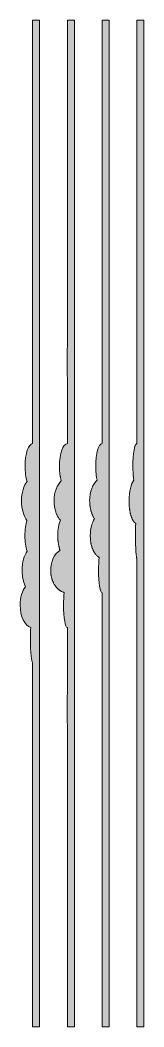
# Model space of a CAD drawing. Header units: inches. Extents: x -5 to 584, y 0 to 596.
# Drawn here: x 513 to 584, y 0 to 580 of the extents above; entities that cross this region are included whole.
import ezdxf

# ---------------------------------------------------------------- set-up
doc = ezdxf.new("R2010")
doc.units = ezdxf.units.IN
doc.header["$MEASUREMENT"] = 0
doc.layers.add('Layer 1', color=7, linetype='Continuous')

# ---------------------------------------------------------------- blocks, each defined once
blk = doc.blocks.new('block 2')
at = {"layer": 'Layer 1', "true_color": 0xff0000}
h = blk.add_hatch(color=1, dxfattribs=at)
h.dxf.hatch_style = 2
edge = h.paths.add_edge_path()
edge.add_spline(control_points=[(520, 336), (517.6, 336), (515.65, 330.18), (515.65, 323), (515.65, 319.62), (516.08, 316.55), (516.78, 314.24), (514.88, 311.98), (513.61, 307.8), (513.61, 303), (513.61, 298.24), (514.87, 294.08), (516.74, 291.81), (516.01, 289.5), (515.57, 286.4), (515.57, 283), (515.57, 279.52), (516.04, 276.35), (516.8, 274.02), (515.09, 271.72), (513.96, 267.65), (513.96, 263), (513.96, 259.3), (514.68, 255.96), (515.83, 253.59), (514.01, 251.23), (512.82, 247.37), (512.82, 243), (512.82, 236.49), (515.47, 231.09), (518.92, 230.15), (518.78, 228.1), (518.71, 225.64), (518.71, 223), (518.71, 215.82), (519.29, 210), (520, 210), (520, 210), (520, 0), (520, 0), (520, 0), (524, 0), (524, 0), (524, 0), (524, 580), (524, 580), (524, 580), (520, 580), (520, 580), (520, 580), (520, 336), (520, 336)], knot_values=[0, 0, 0, 0, 1, 1, 1, 2, 2, 2, 3, 3, 3, 4, 4, 4, 5, 5, 5, 6, 6, 6, 7, 7, 7, 8, 8, 8, 9, 9, 9, 10, 10, 10, 11, 11, 11, 12, 12, 12, 13, 13, 13, 14, 14, 14, 15, 15, 15, 16, 16, 16, 17, 17, 17, 17], degree=3, periodic=1)
h = blk.add_hatch(color=1, dxfattribs=at)
h.dxf.hatch_style = 2
edge = h.paths.add_edge_path()
edge.add_spline(control_points=[(540, 580), (540, 580), (540, 580), (540, 580), (540, 580), (540, 396), (540, 396), (539.98, 396), (539.96, 390.18), (539.96, 383), (539.96, 375.82), (539.98, 370), (540, 370), (540, 370), (540, 336), (540, 336), (537.47, 336), (535.41, 330.18), (535.41, 323), (535.41, 322.57), (535.42, 322.15), (535.43, 321.73), (535.44, 321.6), (535.45, 321.46), (535.45, 321.33), (535.47, 321.05), (535.48, 320.77), (535.5, 320.5), (535.51, 320.34), (535.52, 320.19), (535.54, 320.03), (535.56, 319.79), (535.58, 319.55), (535.6, 319.31), (535.62, 319.15), (535.64, 318.99), (535.66, 318.83), (535.68, 318.61), (535.71, 318.38), (535.74, 318.16), (535.77, 318), (535.79, 317.85), (535.81, 317.7), (535.85, 317.48), (535.88, 317.27), (535.92, 317.06), (535.95, 316.91), (535.98, 316.76), (536.01, 316.62), (536.05, 316.41), (536.09, 316.21), (536.14, 316.01), (536.17, 315.87), (536.2, 315.74), (536.23, 315.61), (536.28, 315.4), (536.33, 315.2), (536.39, 315.01), (536.42, 314.89), (536.45, 314.77), (536.48, 314.66), (536.49, 314.63), (536.5, 314.6), (536.51, 314.57), (534.04, 312.41), (532.35, 308.04), (532.35, 303), (532.35, 303), (532.35, 303), (532.35, 302.99), (532.35, 302.47), (532.38, 301.95), (532.41, 301.44), (532.42, 301.28), (532.44, 301.13), (532.45, 300.97), (532.49, 300.61), (532.53, 300.25), (532.58, 299.9), (532.6, 299.74), (532.63, 299.58), (532.65, 299.43), (532.72, 299.03), (532.8, 298.64), (532.89, 298.26), (532.9, 298.17), (532.92, 298.09), (532.94, 298), (533.05, 297.54), (533.18, 297.1), (533.32, 296.67), (533.36, 296.56), (533.4, 296.45), (533.44, 296.33), (533.56, 296.02), (533.67, 295.71), (533.8, 295.41), (533.85, 295.28), (533.91, 295.16), (533.97, 295.03), (534.1, 294.74), (534.24, 294.46), (534.39, 294.19), (534.44, 294.09), (534.49, 294), (534.54, 293.91), (534.74, 293.56), (534.95, 293.23), (535.17, 292.92), (535.22, 292.85), (535.27, 292.8), (535.32, 292.74), (535.5, 292.5), (535.69, 292.27), (535.88, 292.06), (535.92, 292.02), (535.95, 291.97), (535.98, 291.94), (535.05, 289.61), (534.47, 286.46), (534.47, 283), (534.47, 282.57), (534.48, 282.16), (534.5, 281.74), (534.5, 281.61), (534.51, 281.48), (534.52, 281.35), (534.54, 281.07), (534.55, 280.79), (534.57, 280.51), (534.59, 280.36), (534.6, 280.21), (534.62, 280.06), (534.64, 279.81), (534.67, 279.57), (534.7, 279.33), (534.72, 279.17), (534.74, 279.02), (534.76, 278.86), (534.79, 278.63), (534.83, 278.4), (534.87, 278.18), (534.89, 278.03), (534.92, 277.88), (534.95, 277.73), (534.99, 277.51), (535.04, 277.29), (535.08, 277.08), (535.11, 276.94), (535.14, 276.8), (535.18, 276.66), (535.23, 276.44), (535.29, 276.22), (535.34, 276.01), (535.38, 275.89), (535.41, 275.77), (535.44, 275.65), (535.51, 275.41), (535.59, 275.17), (535.67, 274.94), (535.69, 274.86), (535.72, 274.78), (535.74, 274.7), (535.75, 274.69), (535.75, 274.68), (535.76, 274.67), (532.58, 272.55), (530.39, 268.12), (530.39, 263), (530.39, 262.57), (530.41, 262.16), (530.44, 261.74), (530.45, 261.61), (530.47, 261.48), (530.48, 261.34), (530.5, 261.07), (530.53, 260.79), (530.57, 260.52), (530.59, 260.36), (530.62, 260.21), (530.65, 260.06), (530.69, 259.81), (530.74, 259.57), (530.79, 259.33), (530.82, 259.17), (530.86, 259.02), (530.9, 258.86), (530.95, 258.63), (531.02, 258.41), (531.08, 258.18), (531.13, 258.03), (531.17, 257.88), (531.22, 257.73), (531.29, 257.51), (531.37, 257.29), (531.45, 257.08), (531.51, 256.94), (531.56, 256.8), (531.62, 256.66), (531.71, 256.44), (531.81, 256.22), (531.91, 256.01), (531.96, 255.89), (532.02, 255.77), (532.08, 255.65), (532.2, 255.4), (532.34, 255.17), (532.47, 254.93), (532.52, 254.86), (532.56, 254.78), (532.6, 254.71), (532.79, 254.4), (532.98, 254.11), (533.19, 253.83), (533.24, 253.76), (533.29, 253.7), (533.35, 253.64), (533.5, 253.43), (533.66, 253.23), (533.83, 253.04), (533.91, 252.94), (534, 252.86), (534.08, 252.77), (534.23, 252.62), (534.38, 252.46), (534.53, 252.32), (534.62, 252.23), (534.72, 252.15), (534.82, 252.06), (534.97, 251.93), (535.12, 251.81), (535.27, 251.69), (535.38, 251.61), (535.49, 251.53), (535.59, 251.46), (535.75, 251.35), (535.91, 251.24), (536.07, 251.15), (536.18, 251.08), (536.29, 251.01), (536.4, 250.95), (536.57, 250.86), (536.74, 250.78), (536.91, 250.7), (537.02, 250.65), (537.13, 250.6), (537.24, 250.55), (537.43, 250.47), (537.63, 250.41), (537.83, 250.35), (537.92, 250.32), (538.02, 250.28), (538.12, 250.25), (538.14, 250.25), (538.15, 250.24), (538.18, 250.23), (537.94, 248.17), (537.8, 245.68), (537.8, 243), (537.8, 235.82), (538.79, 230), (540, 230), (540, 230), (540, 196), (540, 196), (539.98, 196), (539.96, 190.18), (539.96, 183), (539.96, 175.82), (539.98, 170), (540, 170), (540, 170), (540, 0), (540, 0), (540, 0), (544, 0), (544, 0), (544, 0), (544, 0), (544, 0), (544, 0), (544, 580), (544, 580), (544, 580), (544, 580), (544, 580), (544, 580), (540, 580), (540, 580)], knot_values=[0, 0, 0, 0, 1, 1, 1, 2, 2, 2, 3, 3, 3, 4, 4, 4, 5, 5, 5, 6, 6, 6, 7, 7, 7, 8, 8, 8, 9, 9, 9, 10, 10, 10, 11, 11, 11, 12, 12, 12, 13, 13, 13, 14, 14, 14, 15, 15, 15, 16, 16, 16, 17, 17, 17, 18, 18, 18, 19, 19, 19, 20, 20, 20, 21, 21, 21, 22, 22, 22, 23, 23, 23, 24, 24, 24, 25, 25, 25, 26, 26, 26, 27, 27, 27, 28, 28, 28, 29, 29, 29, 30, 30, 30, 31, 31, 31, 32, 32, 32, 33, 33, 33, 34, 34, 34, 35, 35, 35, 36, 36, 36, 37, 37, 37, 38, 38, 38, 39, 39, 39, 40, 40, 40, 41, 41, 41, 42, 42, 42, 43, 43, 43, 44, 44, 44, 45, 45, 45, 46, 46, 46, 47, 47, 47, 48, 48, 48, 49, 49, 49, 50, 50, 50, 51, 51, 51, 52, 52, 52, 53, 53, 53, 54, 54, 54, 55, 55, 55, 56, 56, 56, 57, 57, 57, 58, 58, 58, 59, 59, 59, 60, 60, 60, 61, 61, 61, 62, 62, 62, 63, 63, 63, 64, 64, 64, 65, 65, 65, 66, 66, 66, 67, 67, 67, 68, 68, 68, 69, 69, 69, 70, 70, 70, 71, 71, 71, 72, 72, 72, 73, 73, 73, 74, 74, 74, 75, 75, 75, 76, 76, 76, 77, 77, 77, 78, 78, 78, 79, 79, 79, 80, 80, 80, 81, 81, 81, 82, 82, 82, 83, 83, 83, 84, 84, 84, 85, 85, 85, 86, 86, 86, 87, 87, 87, 88, 88, 88, 89, 89, 89, 90, 90, 90, 91, 91, 91, 92, 92, 92, 93, 93, 93, 94, 94, 94, 95, 95, 95, 96, 96, 96, 96], degree=3, periodic=1)
h = blk.add_hatch(color=1, dxfattribs=at)
h.dxf.hatch_style = 2
edge = h.paths.add_edge_path()
edge.add_spline(control_points=[(560, 580), (560, 580), (560, 580), (560, 580), (560, 580), (560, 336), (560, 336), (557.96, 336), (556.31, 330.18), (556.31, 323), (556.31, 322.31), (556.33, 321.63), (556.36, 320.96), (556.37, 320.85), (556.37, 320.74), (556.38, 320.63), (556.41, 320), (556.46, 319.39), (556.51, 318.8), (556.53, 318.68), (556.54, 318.57), (556.55, 318.45), (556.61, 317.86), (556.69, 317.28), (556.77, 316.72), (556.78, 316.67), (556.79, 316.62), (556.8, 316.57), (556.89, 316.04), (556.98, 315.53), (557.09, 315.05), (557.1, 315.01), (557.1, 314.95), (557.11, 314.91), (554.59, 312.89), (552.82, 308.32), (552.82, 303), (552.82, 302.99), (552.82, 302.99), (552.82, 302.99), (552.82, 302.51), (552.84, 302.03), (552.87, 301.57), (552.88, 301.41), (552.9, 301.26), (552.91, 301.11), (552.93, 300.79), (552.96, 300.48), (553, 300.18), (553.02, 300), (553.05, 299.83), (553.07, 299.65), (553.11, 299.38), (553.16, 299.11), (553.21, 298.84), (553.24, 298.66), (553.27, 298.49), (553.31, 298.32), (553.37, 298.06), (553.43, 297.8), (553.49, 297.55), (553.53, 297.39), (553.58, 297.22), (553.62, 297.06), (553.69, 296.81), (553.77, 296.56), (553.85, 296.32), (553.9, 296.17), (553.95, 296.03), (554, 295.88), (554.09, 295.62), (554.2, 295.37), (554.3, 295.11), (554.35, 295.01), (554.39, 294.9), (554.44, 294.79), (554.59, 294.44), (554.76, 294.11), (554.93, 293.79), (554.96, 293.74), (554.99, 293.7), (555.02, 293.65), (555.17, 293.39), (555.33, 293.13), (555.49, 292.9), (555.5, 292.87), (555.52, 292.85), (555.53, 292.83), (554.09, 290.44), (553.18, 286.92), (553.18, 283), (553.18, 282.99), (553.18, 282.99), (553.18, 282.99), (553.18, 282.57), (553.19, 282.17), (553.21, 281.77), (553.22, 281.63), (553.23, 281.5), (553.24, 281.37), (553.25, 281.09), (553.27, 280.82), (553.3, 280.56), (553.32, 280.41), (553.33, 280.26), (553.35, 280.11), (553.38, 279.86), (553.41, 279.62), (553.45, 279.38), (553.47, 279.23), (553.5, 279.08), (553.52, 278.94), (553.56, 278.69), (553.61, 278.45), (553.66, 278.22), (553.69, 278.09), (553.71, 277.96), (553.74, 277.83), (553.8, 277.55), (553.88, 277.28), (553.95, 277.01), (553.97, 276.93), (553.99, 276.85), (554.01, 276.77), (554.11, 276.43), (554.21, 276.1), (554.33, 275.78), (554.36, 275.69), (554.39, 275.61), (554.42, 275.52), (554.51, 275.29), (554.6, 275.06), (554.69, 274.84), (554.74, 274.73), (554.79, 274.63), (554.83, 274.52), (554.92, 274.33), (555.01, 274.15), (555.1, 273.97), (555.15, 273.86), (555.21, 273.76), (555.26, 273.65), (555.36, 273.48), (555.45, 273.32), (555.55, 273.15), (555.61, 273.06), (555.67, 272.97), (555.72, 272.88), (555.84, 272.71), (555.95, 272.54), (556.07, 272.39), (556.12, 272.32), (556.17, 272.25), (556.22, 272.18), (556.39, 271.97), (556.56, 271.77), (556.74, 271.58), (556.77, 271.55), (556.8, 271.53), (556.82, 271.5), (556.98, 271.35), (557.13, 271.2), (557.29, 271.07), (557.36, 271.02), (557.42, 270.97), (557.49, 270.92), (557.62, 270.82), (557.74, 270.73), (557.88, 270.65), (557.95, 270.6), (558.03, 270.56), (558.1, 270.52), (558.17, 270.49), (558.23, 270.44), (558.29, 270.41), (558.06, 268.31), (557.92, 265.75), (557.92, 263), (557.92, 255.82), (558.85, 250), (560, 250), (560, 250), (560, 236), (560, 236), (559.98, 236), (559.96, 230.18), (559.96, 223), (559.96, 215.82), (559.98, 210), (560, 210), (560, 210), (560, 0), (560, 0), (560, 0), (564, 0), (564, 0), (564, 0), (564, 0), (564, 0), (564, 0), (564, 580), (564, 580), (564, 580), (564, 580), (564, 580), (564, 580), (560, 580), (560, 580)], knot_values=[0, 0, 0, 0, 1, 1, 1, 2, 2, 2, 3, 3, 3, 4, 4, 4, 5, 5, 5, 6, 6, 6, 7, 7, 7, 8, 8, 8, 9, 9, 9, 10, 10, 10, 11, 11, 11, 12, 12, 12, 13, 13, 13, 14, 14, 14, 15, 15, 15, 16, 16, 16, 17, 17, 17, 18, 18, 18, 19, 19, 19, 20, 20, 20, 21, 21, 21, 22, 22, 22, 23, 23, 23, 24, 24, 24, 25, 25, 25, 26, 26, 26, 27, 27, 27, 28, 28, 28, 29, 29, 29, 30, 30, 30, 31, 31, 31, 32, 32, 32, 33, 33, 33, 34, 34, 34, 35, 35, 35, 36, 36, 36, 37, 37, 37, 38, 38, 38, 39, 39, 39, 40, 40, 40, 41, 41, 41, 42, 42, 42, 43, 43, 43, 44, 44, 44, 45, 45, 45, 46, 46, 46, 47, 47, 47, 48, 48, 48, 49, 49, 49, 50, 50, 50, 51, 51, 51, 52, 52, 52, 53, 53, 53, 54, 54, 54, 55, 55, 55, 56, 56, 56, 57, 57, 57, 58, 58, 58, 59, 59, 59, 60, 60, 60, 61, 61, 61, 62, 62, 62, 63, 63, 63, 64, 64, 64, 65, 65, 65, 66, 66, 66, 67, 67, 67, 68, 68, 68, 69, 69, 69, 69], degree=3, periodic=1)
h = blk.add_hatch(color=1, dxfattribs=at)
h.dxf.hatch_style = 2
edge = h.paths.add_edge_path()
edge.add_spline(control_points=[(584, 580), (584, 580), (580, 580), (580, 580), (580, 580), (580, 580), (580, 580), (580, 580), (580, 376), (580, 376), (579.98, 376), (579.96, 370.18), (579.96, 363), (579.96, 355.82), (579.98, 350), (580, 350), (580, 350), (580, 336), (580, 336), (578.72, 336), (577.69, 330.18), (577.69, 323), (577.69, 323), (577.69, 322.99), (577.69, 322.99), (577.69, 322.3), (577.7, 321.63), (577.72, 320.97), (577.72, 320.86), (577.72, 320.74), (577.73, 320.63), (577.75, 320), (577.78, 319.39), (577.81, 318.8), (577.82, 318.68), (577.83, 318.57), (577.83, 318.45), (577.87, 317.85), (577.92, 317.28), (577.97, 316.73), (577.98, 316.67), (577.99, 316.62), (577.99, 316.57), (578.04, 316.04), (578.11, 315.53), (578.17, 315.05), (578.18, 315.01), (578.18, 314.95), (578.19, 314.91), (576.6, 312.9), (575.49, 308.32), (575.49, 303), (575.49, 302.57), (575.5, 302.15), (575.51, 301.73), (575.52, 301.59), (575.53, 301.45), (575.53, 301.31), (575.54, 301.04), (575.56, 300.76), (575.58, 300.49), (575.59, 300.33), (575.6, 300.18), (575.61, 300.02), (575.63, 299.78), (575.65, 299.53), (575.68, 299.3), (575.7, 299.13), (575.71, 298.97), (575.73, 298.81), (575.76, 298.59), (575.79, 298.36), (575.82, 298.14), (575.84, 297.98), (575.87, 297.83), (575.89, 297.67), (575.92, 297.46), (575.96, 297.25), (575.99, 297.04), (576.02, 296.89), (576.05, 296.74), (576.08, 296.59), (576.12, 296.39), (576.16, 296.19), (576.2, 295.99), (576.24, 295.85), (576.27, 295.71), (576.3, 295.57), (576.35, 295.38), (576.4, 295.19), (576.45, 295), (576.48, 294.88), (576.52, 294.75), (576.55, 294.62), (576.61, 294.43), (576.67, 294.25), (576.73, 294.07), (576.76, 293.96), (576.8, 293.85), (576.83, 293.75), (576.91, 293.54), (576.98, 293.35), (577.06, 293.17), (577.08, 293.09), (577.11, 293.02), (577.14, 292.95), (577.25, 292.69), (577.36, 292.46), (577.47, 292.23), (577.5, 292.19), (577.52, 292.15), (577.54, 292.1), (577.64, 291.93), (577.73, 291.76), (577.83, 291.61), (577.87, 291.54), (577.92, 291.48), (577.96, 291.42), (578.04, 291.3), (578.12, 291.18), (578.2, 291.08), (578.26, 291.01), (578.31, 290.96), (578.36, 290.9), (578.44, 290.81), (578.52, 290.72), (578.6, 290.65), (578.65, 290.6), (578.71, 290.55), (578.77, 290.5), (578.85, 290.44), (578.93, 290.38), (579.01, 290.32), (579.07, 290.29), (579.13, 290.25), (579.19, 290.22), (579.23, 290.2), (579.27, 290.17), (579.31, 290.15), (579.23, 288.1), (579.18, 285.64), (579.18, 283), (579.18, 275.82), (579.55, 270), (580, 270), (580, 270), (580, 0), (580, 0), (580, 0), (584, 0), (584, 0), (584, 0), (584, 0), (584, 0), (584, 0), (584, 580), (584, 580), (584, 580), (584, 580), (584, 580)], knot_values=[0, 0, 0, 0, 1, 1, 1, 2, 2, 2, 3, 3, 3, 4, 4, 4, 5, 5, 5, 6, 6, 6, 7, 7, 7, 8, 8, 8, 9, 9, 9, 10, 10, 10, 11, 11, 11, 12, 12, 12, 13, 13, 13, 14, 14, 14, 15, 15, 15, 16, 16, 16, 17, 17, 17, 18, 18, 18, 19, 19, 19, 20, 20, 20, 21, 21, 21, 22, 22, 22, 23, 23, 23, 24, 24, 24, 25, 25, 25, 26, 26, 26, 27, 27, 27, 28, 28, 28, 29, 29, 29, 30, 30, 30, 31, 31, 31, 32, 32, 32, 33, 33, 33, 34, 34, 34, 35, 35, 35, 36, 36, 36, 37, 37, 37, 38, 38, 38, 39, 39, 39, 40, 40, 40, 41, 41, 41, 42, 42, 42, 43, 43, 43, 44, 44, 44, 45, 45, 45, 46, 46, 46, 47, 47, 47, 48, 48, 48, 49, 49, 49, 50, 50, 50, 51, 51, 51, 52, 52, 52, 53, 53, 53, 53], degree=3, periodic=1)
at = {"layer": 'Layer 1', "lineweight": 0}
for points, knots in [([(520, 336), (517.6, 336), (515.65, 330.18), (515.65, 323), (515.65, 319.62), (516.08, 316.55), (516.78, 314.24), (514.88, 311.98), (513.61, 307.8), (513.61, 303), (513.61, 298.24), (514.87, 294.08), (516.74, 291.81), (516.01, 289.5), (515.57, 286.4), (515.57, 283), (515.57, 279.52), (516.04, 276.35), (516.8, 274.02), (515.09, 271.72), (513.96, 267.65), (513.96, 263), (513.96, 259.3), (514.68, 255.96), (515.83, 253.59), (514.01, 251.23), (512.82, 247.37), (512.82, 243), (512.82, 236.49), (515.47, 231.09), (518.92, 230.15), (518.78, 228.1), (518.71, 225.64), (518.71, 223), (518.71, 215.82), (519.29, 210), (520, 210), (520, 210), (520, 0), (520, 0), (520, 0), (524, 0), (524, 0), (524, 0), (524, 580), (524, 580), (524, 580), (520, 580), (520, 580), (520, 580), (520, 336), (520, 336)], [0, 0, 0, 0, 1, 1, 1, 2, 2, 2, 3, 3, 3, 4, 4, 4, 5, 5, 5, 6, 6, 6, 7, 7, 7, 8, 8, 8, 9, 9, 9, 10, 10, 10, 11, 11, 11, 12, 12, 12, 13, 13, 13, 14, 14, 14, 15, 15, 15, 16, 16, 16, 17, 17, 17, 17]), ([(540, 580), (540, 580), (540, 580), (540, 580), (540, 580), (540, 396), (540, 396), (539.98, 396), (539.96, 390.18), (539.96, 383), (539.96, 375.82), (539.98, 370), (540, 370), (540, 370), (540, 336), (540, 336), (537.47, 336), (535.41, 330.18), (535.41, 323), (535.41, 322.57), (535.42, 322.15), (535.43, 321.73), (535.44, 321.6), (535.45, 321.46), (535.45, 321.33), (535.47, 321.05), (535.48, 320.77), (535.5, 320.5), (535.51, 320.34), (535.52, 320.19), (535.54, 320.03), (535.56, 319.79), (535.58, 319.55), (535.6, 319.31), (535.62, 319.15), (535.64, 318.99), (535.66, 318.83), (535.68, 318.61), (535.71, 318.38), (535.74, 318.16), (535.77, 318), (535.79, 317.85), (535.81, 317.7), (535.85, 317.48), (535.88, 317.27), (535.92, 317.06), (535.95, 316.91), (535.98, 316.76), (536.01, 316.62), (536.05, 316.41), (536.09, 316.21), (536.14, 316.01), (536.17, 315.87), (536.2, 315.74), (536.23, 315.61), (536.28, 315.4), (536.33, 315.2), (536.39, 315.01), (536.42, 314.89), (536.45, 314.77), (536.48, 314.66), (536.49, 314.63), (536.5, 314.6), (536.51, 314.57), (534.04, 312.41), (532.35, 308.04), (532.35, 303), (532.35, 303), (532.35, 303), (532.35, 302.99), (532.35, 302.47), (532.38, 301.95), (532.41, 301.44), (532.42, 301.28), (532.44, 301.13), (532.45, 300.97), (532.49, 300.61), (532.53, 300.25), (532.58, 299.9), (532.6, 299.74), (532.63, 299.58), (532.65, 299.43), (532.72, 299.03), (532.8, 298.64), (532.89, 298.26), (532.9, 298.17), (532.92, 298.09), (532.94, 298), (533.05, 297.54), (533.18, 297.1), (533.32, 296.67), (533.36, 296.56), (533.4, 296.45), (533.44, 296.33), (533.56, 296.02), (533.67, 295.71), (533.8, 295.41), (533.85, 295.28), (533.91, 295.16), (533.97, 295.03), (534.1, 294.74), (534.24, 294.46), (534.39, 294.19), (534.44, 294.09), (534.49, 294), (534.54, 293.91), (534.74, 293.56), (534.95, 293.23), (535.17, 292.92), (535.22, 292.85), (535.27, 292.8), (535.32, 292.74), (535.5, 292.5), (535.69, 292.27), (535.88, 292.06), (535.92, 292.02), (535.95, 291.97), (535.98, 291.94), (535.05, 289.61), (534.47, 286.46), (534.47, 283), (534.47, 282.57), (534.48, 282.16), (534.5, 281.74), (534.5, 281.61), (534.51, 281.48), (534.52, 281.35), (534.54, 281.07), (534.55, 280.79), (534.57, 280.51), (534.59, 280.36), (534.6, 280.21), (534.62, 280.06), (534.64, 279.81), (534.67, 279.57), (534.7, 279.33), (534.72, 279.17), (534.74, 279.02), (534.76, 278.86), (534.79, 278.63), (534.83, 278.4), (534.87, 278.18), (534.89, 278.03), (534.92, 277.88), (534.95, 277.73), (534.99, 277.51), (535.04, 277.29), (535.08, 277.08), (535.11, 276.94), (535.14, 276.8), (535.18, 276.66), (535.23, 276.44), (535.29, 276.22), (535.34, 276.01), (535.38, 275.89), (535.41, 275.77), (535.44, 275.65), (535.51, 275.41), (535.59, 275.17), (535.67, 274.94), (535.69, 274.86), (535.72, 274.78), (535.74, 274.7), (535.75, 274.69), (535.75, 274.68), (535.76, 274.67), (532.58, 272.55), (530.39, 268.12), (530.39, 263), (530.39, 262.57), (530.41, 262.16), (530.44, 261.74), (530.45, 261.61), (530.47, 261.48), (530.48, 261.34), (530.5, 261.07), (530.53, 260.79), (530.57, 260.52), (530.59, 260.36), (530.62, 260.21), (530.65, 260.06), (530.69, 259.81), (530.74, 259.57), (530.79, 259.33), (530.82, 259.17), (530.86, 259.02), (530.9, 258.86), (530.95, 258.63), (531.02, 258.41), (531.08, 258.18), (531.13, 258.03), (531.17, 257.88), (531.22, 257.73), (531.29, 257.51), (531.37, 257.29), (531.45, 257.08), (531.51, 256.94), (531.56, 256.8), (531.62, 256.66), (531.71, 256.44), (531.81, 256.22), (531.91, 256.01), (531.96, 255.89), (532.02, 255.77), (532.08, 255.65), (532.2, 255.4), (532.34, 255.17), (532.47, 254.93), (532.52, 254.86), (532.56, 254.78), (532.6, 254.71), (532.79, 254.4), (532.98, 254.11), (533.19, 253.83), (533.24, 253.76), (533.29, 253.7), (533.35, 253.64), (533.5, 253.43), (533.66, 253.23), (533.83, 253.04), (533.91, 252.94), (534, 252.86), (534.08, 252.77), (534.23, 252.62), (534.38, 252.46), (534.53, 252.32), (534.62, 252.23), (534.72, 252.15), (534.82, 252.06), (534.97, 251.93), (535.12, 251.81), (535.27, 251.69), (535.38, 251.61), (535.49, 251.53), (535.59, 251.46), (535.75, 251.35), (535.91, 251.24), (536.07, 251.15), (536.18, 251.08), (536.29, 251.01), (536.4, 250.95), (536.57, 250.86), (536.74, 250.78), (536.91, 250.7), (537.02, 250.65), (537.13, 250.6), (537.24, 250.55), (537.43, 250.47), (537.63, 250.41), (537.83, 250.35), (537.92, 250.32), (538.02, 250.28), (538.12, 250.25), (538.14, 250.25), (538.15, 250.24), (538.18, 250.23), (537.94, 248.17), (537.8, 245.68), (537.8, 243), (537.8, 235.82), (538.79, 230), (540, 230), (540, 230), (540, 196), (540, 196), (539.98, 196), (539.96, 190.18), (539.96, 183), (539.96, 175.82), (539.98, 170), (540, 170), (540, 170), (540, 0), (540, 0), (540, 0), (544, 0), (544, 0), (544, 0), (544, 0), (544, 0), (544, 0), (544, 580), (544, 580), (544, 580), (544, 580), (544, 580), (544, 580), (540, 580), (540, 580)], [0, 0, 0, 0, 1, 1, 1, 2, 2, 2, 3, 3, 3, 4, 4, 4, 5, 5, 5, 6, 6, 6, 7, 7, 7, 8, 8, 8, 9, 9, 9, 10, 10, 10, 11, 11, 11, 12, 12, 12, 13, 13, 13, 14, 14, 14, 15, 15, 15, 16, 16, 16, 17, 17, 17, 18, 18, 18, 19, 19, 19, 20, 20, 20, 21, 21, 21, 22, 22, 22, 23, 23, 23, 24, 24, 24, 25, 25, 25, 26, 26, 26, 27, 27, 27, 28, 28, 28, 29, 29, 29, 30, 30, 30, 31, 31, 31, 32, 32, 32, 33, 33, 33, 34, 34, 34, 35, 35, 35, 36, 36, 36, 37, 37, 37, 38, 38, 38, 39, 39, 39, 40, 40, 40, 41, 41, 41, 42, 42, 42, 43, 43, 43, 44, 44, 44, 45, 45, 45, 46, 46, 46, 47, 47, 47, 48, 48, 48, 49, 49, 49, 50, 50, 50, 51, 51, 51, 52, 52, 52, 53, 53, 53, 54, 54, 54, 55, 55, 55, 56, 56, 56, 57, 57, 57, 58, 58, 58, 59, 59, 59, 60, 60, 60, 61, 61, 61, 62, 62, 62, 63, 63, 63, 64, 64, 64, 65, 65, 65, 66, 66, 66, 67, 67, 67, 68, 68, 68, 69, 69, 69, 70, 70, 70, 71, 71, 71, 72, 72, 72, 73, 73, 73, 74, 74, 74, 75, 75, 75, 76, 76, 76, 77, 77, 77, 78, 78, 78, 79, 79, 79, 80, 80, 80, 81, 81, 81, 82, 82, 82, 83, 83, 83, 84, 84, 84, 85, 85, 85, 86, 86, 86, 87, 87, 87, 88, 88, 88, 89, 89, 89, 90, 90, 90, 91, 91, 91, 92, 92, 92, 93, 93, 93, 94, 94, 94, 95, 95, 95, 96, 96, 96, 96]), ([(560, 580), (560, 580), (560, 580), (560, 580), (560, 580), (560, 336), (560, 336), (557.96, 336), (556.31, 330.18), (556.31, 323), (556.31, 322.31), (556.33, 321.63), (556.36, 320.96), (556.37, 320.85), (556.37, 320.74), (556.38, 320.63), (556.41, 320), (556.46, 319.39), (556.51, 318.8), (556.53, 318.68), (556.54, 318.57), (556.55, 318.45), (556.61, 317.86), (556.69, 317.28), (556.77, 316.72), (556.78, 316.67), (556.79, 316.62), (556.8, 316.57), (556.89, 316.04), (556.98, 315.53), (557.09, 315.05), (557.1, 315.01), (557.1, 314.95), (557.11, 314.91), (554.59, 312.89), (552.82, 308.32), (552.82, 303), (552.82, 302.99), (552.82, 302.99), (552.82, 302.99), (552.82, 302.51), (552.84, 302.03), (552.87, 301.57), (552.88, 301.41), (552.9, 301.26), (552.91, 301.11), (552.93, 300.79), (552.96, 300.48), (553, 300.18), (553.02, 300), (553.05, 299.83), (553.07, 299.65), (553.11, 299.38), (553.16, 299.11), (553.21, 298.84), (553.24, 298.66), (553.27, 298.49), (553.31, 298.32), (553.37, 298.06), (553.43, 297.8), (553.49, 297.55), (553.53, 297.39), (553.58, 297.22), (553.62, 297.06), (553.69, 296.81), (553.77, 296.56), (553.85, 296.32), (553.9, 296.17), (553.95, 296.03), (554, 295.88), (554.09, 295.62), (554.2, 295.37), (554.3, 295.11), (554.35, 295.01), (554.39, 294.9), (554.44, 294.79), (554.59, 294.44), (554.76, 294.11), (554.93, 293.79), (554.96, 293.74), (554.99, 293.7), (555.02, 293.65), (555.17, 293.39), (555.33, 293.13), (555.49, 292.9), (555.5, 292.87), (555.52, 292.85), (555.53, 292.83), (554.09, 290.44), (553.18, 286.92), (553.18, 283), (553.18, 282.99), (553.18, 282.99), (553.18, 282.99), (553.18, 282.57), (553.19, 282.17), (553.21, 281.77), (553.22, 281.63), (553.23, 281.5), (553.24, 281.37), (553.25, 281.09), (553.27, 280.82), (553.3, 280.56), (553.32, 280.41), (553.33, 280.26), (553.35, 280.11), (553.38, 279.86), (553.41, 279.62), (553.45, 279.38), (553.47, 279.23), (553.5, 279.08), (553.52, 278.94), (553.56, 278.69), (553.61, 278.45), (553.66, 278.22), (553.69, 278.09), (553.71, 277.96), (553.74, 277.83), (553.8, 277.55), (553.88, 277.28), (553.95, 277.01), (553.97, 276.93), (553.99, 276.85), (554.01, 276.77), (554.11, 276.43), (554.21, 276.1), (554.33, 275.78), (554.36, 275.69), (554.39, 275.61), (554.42, 275.52), (554.51, 275.29), (554.6, 275.06), (554.69, 274.84), (554.74, 274.73), (554.79, 274.63), (554.83, 274.52), (554.92, 274.33), (555.01, 274.15), (555.1, 273.97), (555.15, 273.86), (555.21, 273.76), (555.26, 273.65), (555.36, 273.48), (555.45, 273.32), (555.55, 273.15), (555.61, 273.06), (555.67, 272.97), (555.72, 272.88), (555.84, 272.71), (555.95, 272.54), (556.07, 272.39), (556.12, 272.32), (556.17, 272.25), (556.22, 272.18), (556.39, 271.97), (556.56, 271.77), (556.74, 271.58), (556.77, 271.55), (556.8, 271.53), (556.82, 271.5), (556.98, 271.35), (557.13, 271.2), (557.29, 271.07), (557.36, 271.02), (557.42, 270.97), (557.49, 270.92), (557.62, 270.82), (557.74, 270.73), (557.88, 270.65), (557.95, 270.6), (558.03, 270.56), (558.1, 270.52), (558.17, 270.49), (558.23, 270.44), (558.29, 270.41), (558.06, 268.31), (557.92, 265.75), (557.92, 263), (557.92, 255.82), (558.85, 250), (560, 250), (560, 250), (560, 236), (560, 236), (559.98, 236), (559.96, 230.18), (559.96, 223), (559.96, 215.82), (559.98, 210), (560, 210), (560, 210), (560, 0), (560, 0), (560, 0), (564, 0), (564, 0), (564, 0), (564, 0), (564, 0), (564, 0), (564, 580), (564, 580), (564, 580), (564, 580), (564, 580), (564, 580), (560, 580), (560, 580)], [0, 0, 0, 0, 1, 1, 1, 2, 2, 2, 3, 3, 3, 4, 4, 4, 5, 5, 5, 6, 6, 6, 7, 7, 7, 8, 8, 8, 9, 9, 9, 10, 10, 10, 11, 11, 11, 12, 12, 12, 13, 13, 13, 14, 14, 14, 15, 15, 15, 16, 16, 16, 17, 17, 17, 18, 18, 18, 19, 19, 19, 20, 20, 20, 21, 21, 21, 22, 22, 22, 23, 23, 23, 24, 24, 24, 25, 25, 25, 26, 26, 26, 27, 27, 27, 28, 28, 28, 29, 29, 29, 30, 30, 30, 31, 31, 31, 32, 32, 32, 33, 33, 33, 34, 34, 34, 35, 35, 35, 36, 36, 36, 37, 37, 37, 38, 38, 38, 39, 39, 39, 40, 40, 40, 41, 41, 41, 42, 42, 42, 43, 43, 43, 44, 44, 44, 45, 45, 45, 46, 46, 46, 47, 47, 47, 48, 48, 48, 49, 49, 49, 50, 50, 50, 51, 51, 51, 52, 52, 52, 53, 53, 53, 54, 54, 54, 55, 55, 55, 56, 56, 56, 57, 57, 57, 58, 58, 58, 59, 59, 59, 60, 60, 60, 61, 61, 61, 62, 62, 62, 63, 63, 63, 64, 64, 64, 65, 65, 65, 66, 66, 66, 67, 67, 67, 68, 68, 68, 69, 69, 69, 69]), ([(584, 580), (584, 580), (580, 580), (580, 580), (580, 580), (580, 580), (580, 580), (580, 580), (580, 376), (580, 376), (579.98, 376), (579.96, 370.18), (579.96, 363), (579.96, 355.82), (579.98, 350), (580, 350), (580, 350), (580, 336), (580, 336), (578.72, 336), (577.69, 330.18), (577.69, 323), (577.69, 323), (577.69, 322.99), (577.69, 322.99), (577.69, 322.3), (577.7, 321.63), (577.72, 320.97), (577.72, 320.86), (577.72, 320.74), (577.73, 320.63), (577.75, 320), (577.78, 319.39), (577.81, 318.8), (577.82, 318.68), (577.83, 318.57), (577.83, 318.45), (577.87, 317.85), (577.92, 317.28), (577.97, 316.73), (577.98, 316.67), (577.99, 316.62), (577.99, 316.57), (578.04, 316.04), (578.11, 315.53), (578.17, 315.05), (578.18, 315.01), (578.18, 314.95), (578.19, 314.91), (576.6, 312.9), (575.49, 308.32), (575.49, 303), (575.49, 302.57), (575.5, 302.15), (575.51, 301.73), (575.52, 301.59), (575.53, 301.45), (575.53, 301.31), (575.54, 301.04), (575.56, 300.76), (575.58, 300.49), (575.59, 300.33), (575.6, 300.18), (575.61, 300.02), (575.63, 299.78), (575.65, 299.53), (575.68, 299.3), (575.7, 299.13), (575.71, 298.97), (575.73, 298.81), (575.76, 298.59), (575.79, 298.36), (575.82, 298.14), (575.84, 297.98), (575.87, 297.83), (575.89, 297.67), (575.92, 297.46), (575.96, 297.25), (575.99, 297.04), (576.02, 296.89), (576.05, 296.74), (576.08, 296.59), (576.12, 296.39), (576.16, 296.19), (576.2, 295.99), (576.24, 295.85), (576.27, 295.71), (576.3, 295.57), (576.35, 295.38), (576.4, 295.19), (576.45, 295), (576.48, 294.88), (576.52, 294.75), (576.55, 294.62), (576.61, 294.43), (576.67, 294.25), (576.73, 294.07), (576.76, 293.96), (576.8, 293.85), (576.83, 293.75), (576.91, 293.54), (576.98, 293.35), (577.06, 293.17), (577.08, 293.09), (577.11, 293.02), (577.14, 292.95), (577.25, 292.69), (577.36, 292.46), (577.47, 292.23), (577.5, 292.19), (577.52, 292.15), (577.54, 292.1), (577.64, 291.93), (577.73, 291.76), (577.83, 291.61), (577.87, 291.54), (577.92, 291.48), (577.96, 291.42), (578.04, 291.3), (578.12, 291.18), (578.2, 291.08), (578.26, 291.01), (578.31, 290.96), (578.36, 290.9), (578.44, 290.81), (578.52, 290.72), (578.6, 290.65), (578.65, 290.6), (578.71, 290.55), (578.77, 290.5), (578.85, 290.44), (578.93, 290.38), (579.01, 290.32), (579.07, 290.29), (579.13, 290.25), (579.19, 290.22), (579.23, 290.2), (579.27, 290.17), (579.31, 290.15), (579.23, 288.1), (579.18, 285.64), (579.18, 283), (579.18, 275.82), (579.55, 270), (580, 270), (580, 270), (580, 0), (580, 0), (580, 0), (584, 0), (584, 0), (584, 0), (584, 0), (584, 0), (584, 0), (584, 580), (584, 580), (584, 580), (584, 580), (584, 580)], [0, 0, 0, 0, 1, 1, 1, 2, 2, 2, 3, 3, 3, 4, 4, 4, 5, 5, 5, 6, 6, 6, 7, 7, 7, 8, 8, 8, 9, 9, 9, 10, 10, 10, 11, 11, 11, 12, 12, 12, 13, 13, 13, 14, 14, 14, 15, 15, 15, 16, 16, 16, 17, 17, 17, 18, 18, 18, 19, 19, 19, 20, 20, 20, 21, 21, 21, 22, 22, 22, 23, 23, 23, 24, 24, 24, 25, 25, 25, 26, 26, 26, 27, 27, 27, 28, 28, 28, 29, 29, 29, 30, 30, 30, 31, 31, 31, 32, 32, 32, 33, 33, 33, 34, 34, 34, 35, 35, 35, 36, 36, 36, 37, 37, 37, 38, 38, 38, 39, 39, 39, 40, 40, 40, 41, 41, 41, 42, 42, 42, 43, 43, 43, 44, 44, 44, 45, 45, 45, 46, 46, 46, 47, 47, 47, 48, 48, 48, 49, 49, 49, 50, 50, 50, 51, 51, 51, 52, 52, 52, 53, 53, 53, 53])]:
    blk.add_open_spline(points, degree=3, knots=knots, dxfattribs=at)

msp = doc.modelspace()

# ---------------------------------------------------------------- block references
at = {"layer": 'Layer 1'}
msp.add_blockref('block 2', (0, 0), dxfattribs=at)

doc.saveas('drawing.dxf')
